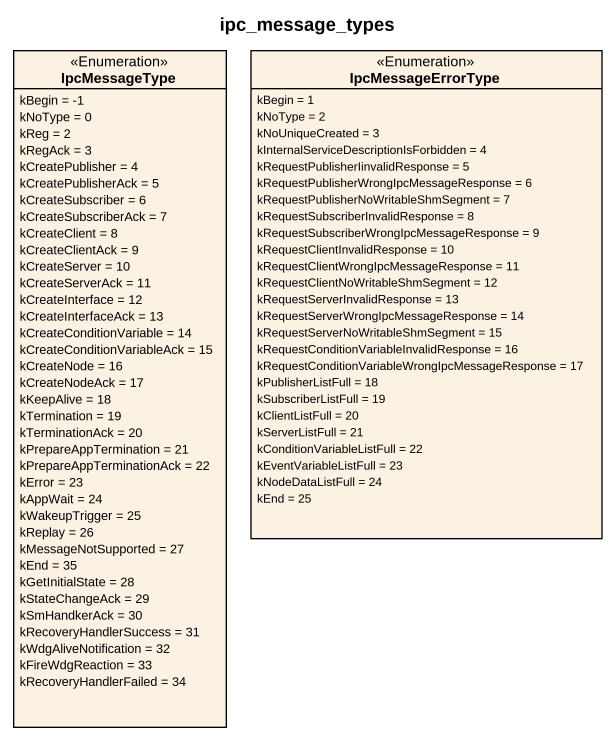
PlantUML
@startuml
title ipc_message_types
hide circle
hide empty members
enum IpcMessageType <<Enumeration>> {
  kBegin = -1
  kNoType = 0
  kReg = 2
  kRegAck = 3
  kCreatePublisher = 4
  kCreatePublisherAck = 5
  kCreateSubscriber = 6
  kCreateSubscriberAck = 7
  kCreateClient = 8
  kCreateClientAck = 9
  kCreateServer = 10
  kCreateServerAck = 11
  kCreateInterface = 12
  kCreateInterfaceAck = 13
  kCreateConditionVariable = 14
  kCreateConditionVariableAck = 15
  kCreateNode = 16
  kCreateNodeAck = 17
  kKeepAlive = 18
  kTermination = 19
  kTerminationAck = 20
  kPrepareAppTermination = 21
  kPrepareAppTerminationAck = 22
  kError = 23
  kAppWait = 24
  kWakeupTrigger = 25
  kReplay = 26
  kMessageNotSupported = 27
  kEnd = 35
  kGetInitialState = 28
  kStateChangeAck = 29
  kSmHandkerAck = 30
  kRecoveryHandlerSuccess = 31
  kWdgAliveNotification = 32
  kFireWdgReaction = 33
  kRecoveryHandlerFailed = 34
}
enum IpcMessageErrorType <<Enumeration>> {
  kBegin = 1
  kNoType = 2
  kNoUniqueCreated = 3
  kInternalServiceDescriptionIsForbidden = 4
  kRequestPublisherIinvalidResponse = 5
  kRequestPublisherWrongIpcMessageResponse = 6
  kRequestPublisherNoWritableShmSegment = 7
  kRequestSubscriberInvalidResponse = 8
  kRequestSubscriberWrongIpcMessageResponse = 9
  kRequestClientInvalidResponse = 10
  kRequestClientWrongIpcMessageResponse = 11
  kRequestClientNoWritableShmSegment = 12
  kRequestServerInvalidResponse = 13
  kRequestServerWrongIpcMessageResponse = 14
  kRequestServerNoWritableShmSegment = 15
  kRequestConditionVariableInvalidResponse = 16
  kRequestConditionVariableWrongIpcMessageResponse = 17
  kPublisherListFull = 18
  kSubscriberListFull = 19
  kClientListFull = 20
  kServerListFull = 21
  kConditionVariableListFull = 22
  kEventVariableListFull = 23
  kNodeDataListFull = 24
  kEnd = 25
}
@enduml
